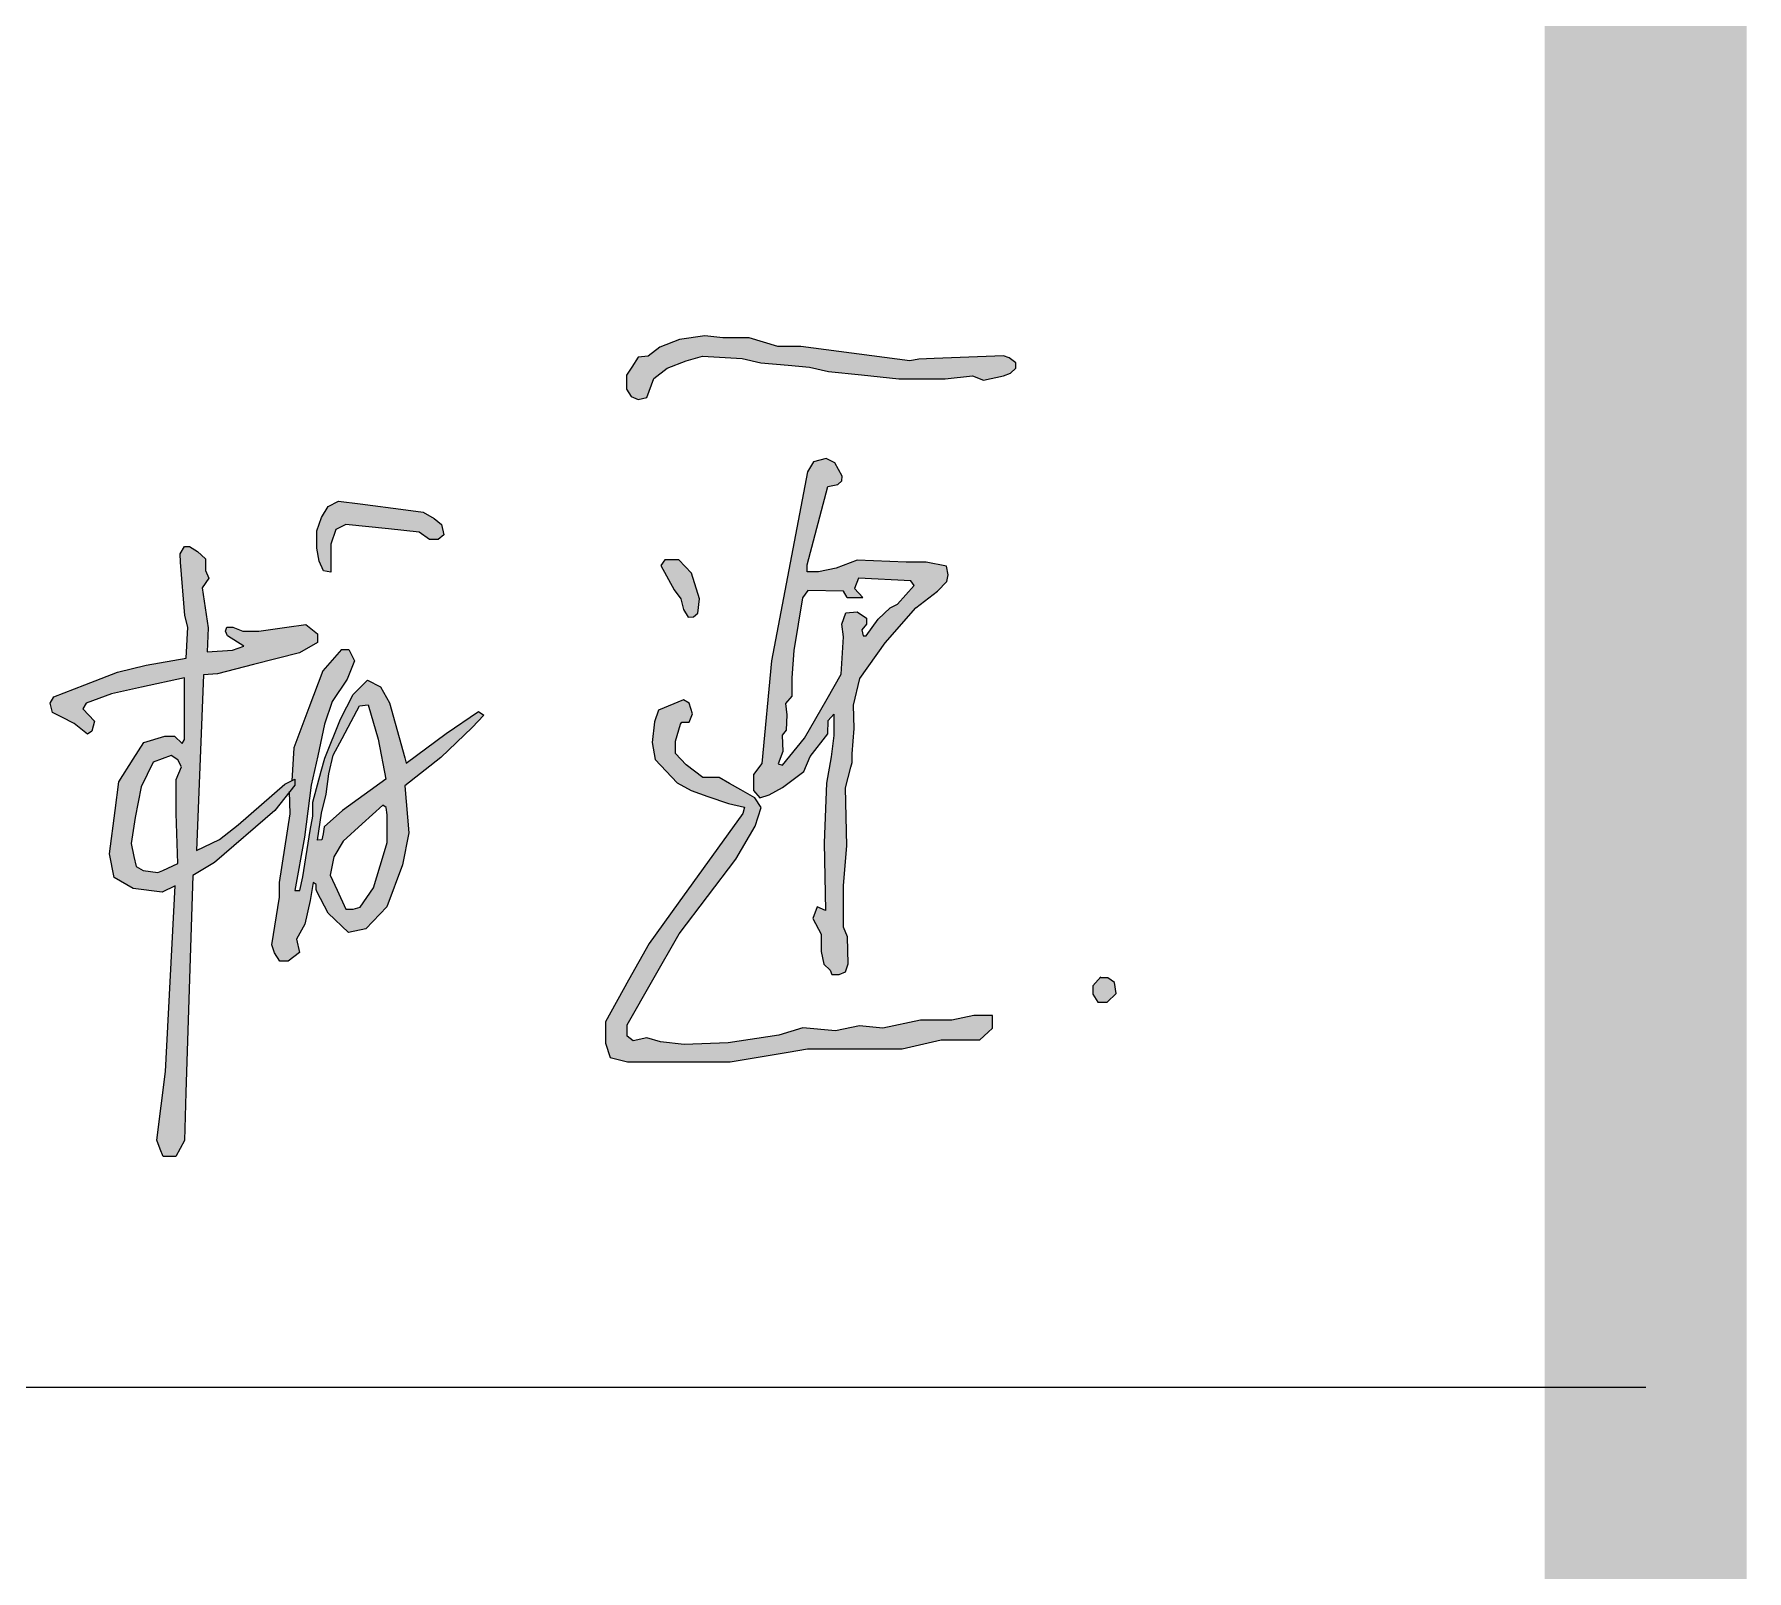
# Model space of a CAD drawing. Extents: x 33088 to 140010, y 13737 to 369010.
# Drawn here: x 119697 to 120968, y 105284 to 106424 of the extents above; entities that cross this region are included whole.
import ezdxf

# ---------------------------------------------------------------- set-up
doc = ezdxf.new("R2010")
doc.units = 0
doc.header["$LTSCALE"] = 1000
doc.header["$MEASUREMENT"] = 0
doc.layers.get('0').update_dxf_attribs({"linetype": 'CONTINUOUS'})
doc.layers.add('PUB_TITLE', color=4, linetype='CONTINUOUS')

msp = doc.modelspace()

# ---------------------------------------------------------------- hatches: boundary and pattern name
h = msp.add_hatch(color=256)
h.paths.add_polyline_path([(119821.5, 106013.1), (119826.5, 106020.2), (119824, 106025.9), (119824, 106034.7), (119818, 106040), (119812.1, 106043.8), (119808.2, 106043.8), (119805, 106038.3), (119805.4, 106032.2), (119808.5, 105992.6), (119810.7, 105983.9), (119809.5, 105960.8), (119779.8, 105955.7), (119758.6, 105950.4), (119734.3, 105941), (119711.2, 105932.1), (119708.6, 105927.6), (119710.4, 105920.6), (119717.3, 105917.1), (119726.5, 105912.3), (119736.2, 105904.4), (119739.6, 105906.7), (119741.5, 105914.1), (119732.7, 105923.3), (119735.3, 105927.5), (119754, 105934.5), (119776.4, 105939.4), (119808.3, 105946.3), (119808.3, 105900.6), (119806.7, 105897.6), (119800.8, 105903), (119793.8, 105903), (119778.2, 105898.2), (119770.2, 105885.8), (119759.5, 105869.2), (119756.8, 105847.8), (119752.6, 105815.6), (119756.2, 105798), (119770.2, 105789.9), (119791.8, 105787.1), (119801.5, 105791.9), (119794.3, 105654.2), (119787.7, 105603.1), (119790.3, 105596.4), (119792.4, 105591), (119801.8, 105591), (119808.2, 105603), (119809.3, 105638.4), (119814.6, 105799.5), (119830.5, 105809.2), (119875.3, 105847.9), (119890.2, 105866.6), (119890.2, 105871), (119882.8, 105867.4), (119848.2, 105837.1), (119834.3, 105826.3), (119817.3, 105818.1), (119822.5, 105948.4), (119832.7, 105949.3), (119859.5, 105956.1), (119893.8, 105964.8), (119907.1, 105972.6), (119907.1, 105979), (119898.5, 105985.8), (119884.4, 105983.8), (119863.4, 105980.8), (119851.7, 105980.8), (119844.3, 105983.8), (119839.7, 105983.8), (119838.8, 105980.8), (119840.3, 105977.5), (119852.3, 105969.8), (119844, 105966.7), (119825.1, 105965.6), (119825.8, 105983.4)])
h.paths.add_polyline_path([(119798.3, 105888.7), (119803.4, 105885.4), (119806.1, 105880.2), (119802.1, 105870.8), (119802.1, 105845.6), (119803.4, 105808.5), (119792.1, 105803.4), (119788.4, 105801.9), (119777.5, 105803.4), (119772.3, 105806.3), (119770.8, 105813.6), (119768.8, 105823.3), (119771.7, 105842.5), (119776.1, 105865.5), (119785.1, 105883.8)], flags=16)
h.paths.add_polyline_path([(119993.6, 106064.6), (119985.6, 106069.3), (119972.7, 106070.9), (119938.8, 106075.4), (119922.6, 106077.5), (119914.9, 106073.4), (119910, 106065.3), (119906.6, 106055.3), (119906.6, 106042.5), (119908.4, 106033), (119911.6, 106025.7), (119916.9, 106024.8), (119916.9, 106036), (119916.9, 106045.5), (119920.6, 106056.4), (119928.2, 106060.2), (119959.9, 106056.8), (119982.5, 106054.3), (119990.3, 106048.9), (119996.7, 106048.9), (120001, 106052.4), (119999.2, 106060.2)])
h.paths.add_polyline_path([(119912.3, 105911.9), (119918, 105928.7), (119929.1, 105945.2), (119934.5, 105958.8), (119930.3, 105967.3), (119924.8, 105967.3), (119911.1, 105951.6), (119900.7, 105924.1), (119889.5, 105894.4), (119887.9, 105869.9), (119890.2, 105871), (119890.2, 105866.6), (119886.4, 105861.9), (119886.8, 105845.4), (119878.9, 105794.5), (119878.9, 105783.5), (119873.2, 105748.2), (119875.1, 105742.2), (119879.1, 105736), (119885.4, 105736), (119893.8, 105742.5), (119891.6, 105752.2), (119897.6, 105763.4), (119901.6, 105781.1), (119903.9, 105794.3), (119906, 105793), (119906, 105789.1), (119906.6, 105787.8), (119915.1, 105771.7), (119930.2, 105757.2), (119942.9, 105760.1), (119958.5, 105776.3), (119970.3, 105807.5), (119974.9, 105831.3), (119972, 105866.2), (119998.6, 105887.1), (120021.9, 105909.4), (120030.6, 105918.7), (120026.5, 105921.4), (120002.5, 105905), (119972.9, 105882.9), (119971.8, 105887), (119960.5, 105927.7), (119953.8, 105939.5), (119944.1, 105944.6), (119933.5, 105933.8), (119924.1, 105915.7), (119912.5, 105886.7), (119909.8, 105876.9), (119903.5, 105854), (119903.5, 105843.7), (119901.6, 105832.9), (119896.1, 105798.5), (119894, 105788.4), (119890.2, 105788.4), (119897.5, 105828), (119902.4, 105866.6), (119907.2, 105888.3)])
h.paths.add_polyline_path([(119925.3, 105901.3), (119932, 105913.8), (119938.2, 105925.5), (119944.8, 105926.3), (119952.1, 105900.7), (119957.7, 105871), (119925.6, 105847.8), (119912.1, 105835.6), (119911.2, 105830.5), (119910.4, 105826.1), (119907.1, 105825.8), (119910.1, 105845.9), (119913.5, 105859.9), (119915.4, 105875), (119918.7, 105888.9)], flags=16)
h.paths.add_polyline_path([(119955.7, 105851.7), (119958.1, 105850.1), (119958.9, 105844.5), (119958.9, 105824.1), (119956.1, 105815), (119948.7, 105790.3), (119938.7, 105776), (119933.5, 105774.5), (119928.2, 105774.5), (119921.6, 105788.8), (119916.5, 105799.8), (119919.2, 105813.5), (119926.2, 105825.1), (119940.3, 105837.8)], flags=16)
h.paths.add_polyline_path([(120193, 106185), (120222.5, 106183.4), (120236.3, 106180), (120256.5, 106178.3), (120272.3, 106176.9), (120286.6, 106173.7), (120311, 106171.1), (120338.7, 106168.3), (120373.1, 106168.3), (120393.4, 106170.4), (120401.5, 106167.3), (120416.4, 106170.4), (120421.6, 106172.3), (120425.5, 106176), (120425.5, 106180.2), (120420.7, 106183.7), (120416.5, 106185.2), (120364.9, 106183.2), (120353.6, 106182.7), (120346.9, 106181.5), (120266, 106192.2), (120249, 106192.2), (120227.7, 106198.7), (120208, 106198.7), (120194.7, 106200.2), (120175.8, 106197.3), (120161.2, 106191.8), (120152.7, 106185.1), (120145.3, 106184.2), (120140.5, 106176.8), (120136.6, 106170.9), (120136.6, 106160.5), (120140.1, 106155.1), (120145.3, 106152.8), (120151.7, 106154.4), (120156.9, 106168.4), (120166.8, 106176.2), (120180.8, 106181.6)])
h.paths.add_polyline_path([(120184.8, 106023.9), (120175.3, 106033.8), (120165, 106033.8), (120162, 106029.7), (120171.9, 106011.6), (120176.9, 106004.8), (120178.9, 105997), (120182.2, 105991.3), (120186.3, 105991.6), (120189.5, 105994.4), (120190.6, 106004.9)])
h.paths.add_polyline_path([(120285.9, 106088.4), (120293.5, 106089.8), (120296.4, 106092.5), (120296.6, 106096), (120291.3, 106105.8), (120284.7, 106109.2), (120275.4, 106106.7), (120270.9, 106099.2), (120244.2, 105959), (120236.9, 105882.6), (120230.8, 105874.5), (120230.8, 105862.7), (120235.6, 105857.3), (120242.5, 105859.5), (120252.3, 105864.8), (120268.3, 105876.8), (120272.9, 105887.8), (120286, 105904.7), (120286.3, 105914.6), (120290.4, 105919.2), (120290.4, 105903.6), (120288.6, 105887.7), (120285, 105868.1), (120283.2, 105823.8), (120284.3, 105773.6), (120278.1, 105776.4), (120274.9, 105767.7), (120281.1, 105756.1), (120281.1, 105743.1), (120283, 105733.8), (120287.8, 105729.4), (120289, 105726.1), (120294.5, 105726.1), (120299.2, 105728.1), (120301, 105734), (120300.7, 105754.1), (120297.7, 105761.3), (120297.7, 105792.2), (120300.1, 105821.7), (120299.2, 105864.6), (120303.2, 105879.9), (120304.1, 105883.5), (120304.1, 105890), (120305.5, 105908.8), (120305, 105926), (120309.9, 105945.9), (120328.6, 105972.2), (120351.3, 105998.2), (120367.4, 106010.5), (120374.5, 106017.7), (120375.4, 106022.7), (120374.1, 106029.1), (120359.1, 106032.1), (120344.3, 106032.1), (120307.9, 106033.5), (120292.1, 106027.6), (120279.1, 106025), (120270.7, 106025), (120270.7, 106030.1)])
h.paths.add_polyline_path([(120271.1, 106011), (120297.6, 106010.6), (120300.4, 106005.9), (120303.4, 106005.9), (120311.9, 106005.9), (120305.8, 106012.6), (120308.7, 106020.3), (120347.7, 106018.3), (120350, 106014.7), (120337.8, 106000.9), (120332.2, 105998.3), (120323.5, 105989.9), (120314.4, 105977.4), (120312.2, 105977.4), (120311.3, 105982), (120314.7, 105986.1), (120314.7, 105990.5), (120307.8, 105995.2), (120299.5, 105994.5), (120296.3, 105986.2), (120297.7, 105976.8), (120295.9, 105948.9), (120285.5, 105930.8), (120268.6, 105901.6), (120252.3, 105881.5), (120249.1, 105882.4), (120252.7, 105891.5), (120252.2, 105903.8), (120255.2, 105907.5), (120255.5, 105918.8), (120254.6, 105927.2), (120259.3, 105932.7), (120259.3, 105946.4), (120260.8, 105966.5), (120267.2, 106005.6)], flags=16)
h.paths.add_polyline_path([(120180.9, 105881.8), (120172.8, 105890.2), (120172.8, 105899.2), (120176.5, 105912), (120177.7, 105913.4), (120183.1, 105913.4), (120185.5, 105919.5), (120183, 105927.4), (120178.9, 105929.9), (120160.2, 105922.4), (120157.4, 105913.7), (120155.7, 105898.3), (120157.8, 105885.6), (120174.2, 105868.3), (120184.6, 105862.7), (120197, 105858.3), (120212.3, 105852.9), (120224.1, 105850.4), (120222.8, 105845.5), (120174.9, 105779), (120153.3, 105749.1), (120138.1, 105721.8), (120120.9, 105691), (120120.9, 105675.1), (120124.4, 105664.6), (120137.3, 105661.4), (120159.8, 105661.4), (120188.3, 105661.4), (120213.4, 105661.4), (120256.5, 105668.5), (120270.9, 105670.9), (120301.2, 105670.9), (120341.1, 105670.9), (120370.2, 105677.5), (120399, 105677.5), (120405, 105683.3), (120408.2, 105686.2), (120408.2, 105695.7), (120394.5, 105695.7), (120378.1, 105692.2), (120354.9, 105692.2), (120326.9, 105686.2), (120309.5, 105688), (120291.8, 105684.4), (120267.5, 105686.4), (120249.6, 105681), (120211.9, 105675.4), (120179.4, 105674.1), (120161.7, 105676.2), (120151.5, 105679), (120141.4, 105676.8), (120137.1, 105680.3), (120137.1, 105688.8), (120156.1, 105722.1), (120175.6, 105756.3), (120217.7, 105811.6), (120232.1, 105836.1), (120236.4, 105850), (120231.8, 105857.2), (120221.4, 105863.1), (120213.1, 105867.9), (120205.4, 105872.3), (120193.3, 105872.3)])
h.paths.add_polyline_path([(120498.8, 105720.1), (120494, 105723.7), (120488.2, 105723.7), (120482.9, 105717.6), (120482.9, 105711.5), (120486.4, 105705.5), (120493.4, 105705.5), (120500.2, 105712.1)])
h = msp.add_hatch(color=250)
h.paths.add_polyline_path([(120266, 106192.2), (120249, 106192.2), (120227.7, 106198.7), (120208, 106198.7), (120194.7, 106200.2), (120175.8, 106197.3), (120161.2, 106191.8), (120152.7, 106185.1), (120145.3, 106184.2), (120140.5, 106176.8), (120136.6, 106170.9), (120136.6, 106160.5), (120140.1, 106155.1), (120145.3, 106152.8), (120151.7, 106154.4), (120156.9, 106168.4), (120166.8, 106176.2), (120180.8, 106181.6), (120193, 106185), (120222.5, 106183.4), (120236.3, 106180), (120256.5, 106178.3), (120272.3, 106176.9), (120286.6, 106173.7), (120311, 106171.1), (120338.7, 106168.3), (120373.1, 106168.3), (120393.4, 106170.4), (120401.5, 106167.3), (120416.4, 106170.4), (120421.6, 106172.3), (120425.5, 106176), (120425.5, 106180.2), (120420.7, 106183.7), (120416.5, 106185.2), (120364.9, 106183.2), (120353.6, 106182.7), (120346.9, 106181.5)])
h.paths.add_polyline_path([(120293.5, 106089.8), (120296.4, 106092.5), (120296.6, 106096), (120291.3, 106105.8), (120284.7, 106109.2), (120275.4, 106106.7), (120270.9, 106099.2), (120244.2, 105959), (120236.9, 105882.6), (120230.8, 105874.5), (120230.8, 105862.7), (120235.6, 105857.3), (120242.5, 105859.5), (120252.3, 105864.8), (120268.3, 105876.8), (120272.9, 105887.8), (120286, 105904.7), (120286.3, 105914.6), (120290.4, 105919.2), (120290.4, 105903.6), (120288.6, 105887.7), (120285, 105868.1), (120283.2, 105823.8), (120284.3, 105773.6), (120278.1, 105776.4), (120274.9, 105767.7), (120281.1, 105756.1), (120281.1, 105743.1), (120283, 105733.8), (120287.8, 105729.4), (120289, 105726.1), (120294.5, 105726.1), (120299.2, 105728.1), (120301, 105734), (120300.7, 105754.1), (120297.7, 105761.3), (120297.7, 105792.2), (120300.1, 105821.7), (120299.2, 105864.6), (120303.2, 105879.9), (120304.1, 105883.5), (120304.1, 105890), (120305.5, 105908.8), (120305, 105926), (120309.9, 105945.9), (120328.6, 105972.2), (120351.3, 105998.2), (120367.4, 106010.5), (120374.5, 106017.7), (120375.4, 106022.7), (120374.1, 106029.1), (120359.1, 106032.1), (120344.3, 106032.1), (120307.9, 106033.5), (120292.1, 106027.6), (120279.1, 106025), (120270.7, 106025), (120270.7, 106030.1), (120285.9, 106088.4)])
h.paths.add_polyline_path([(120308.7, 106020.3), (120347.7, 106018.3), (120350, 106014.7), (120337.8, 106000.9), (120332.2, 105998.3), (120323.5, 105989.9), (120314.4, 105977.4), (120312.2, 105977.4), (120311.3, 105982), (120314.7, 105986.1), (120314.7, 105990.5), (120307.8, 105995.2), (120299.5, 105994.5), (120296.3, 105986.2), (120297.7, 105976.8), (120295.9, 105948.9), (120285.5, 105930.8), (120268.6, 105901.6), (120252.3, 105881.5), (120249.1, 105882.4), (120252.7, 105891.5), (120252.2, 105903.8), (120255.2, 105907.5), (120255.5, 105918.8), (120254.6, 105927.2), (120259.3, 105932.7), (120259.3, 105946.4), (120260.8, 105966.5), (120267.2, 106005.6), (120271.1, 106011), (120297.6, 106010.6), (120300.4, 106005.9), (120303.4, 106005.9), (120311.9, 106005.9), (120305.8, 106012.6)], flags=16)
h.paths.add_polyline_path([(120176.5, 105912), (120177.7, 105913.4), (120183.1, 105913.4), (120185.5, 105919.5), (120183, 105927.4), (120178.9, 105929.9), (120160.2, 105922.4), (120157.4, 105913.7), (120155.7, 105898.3), (120157.8, 105885.6), (120174.2, 105868.3), (120184.6, 105862.7), (120197, 105858.3), (120212.3, 105852.9), (120224.1, 105850.4), (120222.8, 105845.5), (120174.9, 105779), (120153.3, 105749.1), (120138.1, 105721.8), (120120.9, 105691), (120120.9, 105675.1), (120124.4, 105664.6), (120137.3, 105661.4), (120159.8, 105661.4), (120188.3, 105661.4), (120213.4, 105661.4), (120256.5, 105668.5), (120270.9, 105670.9), (120301.2, 105670.9), (120341.1, 105670.9), (120370.2, 105677.5), (120399, 105677.5), (120405, 105683.3), (120408.2, 105686.2), (120408.2, 105695.7), (120394.5, 105695.7), (120378.1, 105692.2), (120354.9, 105692.2), (120326.9, 105686.2), (120309.5, 105688), (120291.8, 105684.4), (120267.5, 105686.4), (120249.6, 105681), (120211.9, 105675.4), (120179.4, 105674.1), (120161.7, 105676.2), (120151.5, 105679), (120141.4, 105676.8), (120137.1, 105680.3), (120137.1, 105688.8), (120156.1, 105722.1), (120175.6, 105756.3), (120217.7, 105811.6), (120232.1, 105836.1), (120236.4, 105850), (120231.8, 105857.2), (120221.4, 105863.1), (120213.1, 105867.9), (120205.4, 105872.3), (120193.3, 105872.3), (120180.9, 105881.8), (120172.8, 105890.2), (120172.8, 105899.2)])
h.paths.add_polyline_path([(120184.8, 106023.9), (120175.3, 106033.8), (120165, 106033.8), (120162, 106029.7), (120171.9, 106011.6), (120176.9, 106004.8), (120178.9, 105997), (120182.2, 105991.3), (120186.3, 105991.6), (120189.5, 105994.4), (120190.6, 106004.9)])
h = msp.add_hatch(color=256)
h.paths.add_polyline_path([(120180.8, 106181.6), (120193, 106185), (120222.5, 106183.4), (120236.3, 106180), (120256.5, 106178.3), (120272.3, 106176.9), (120286.6, 106173.7), (120311, 106171.1), (120338.7, 106168.3), (120373.1, 106168.3), (120393.4, 106170.4), (120401.5, 106167.3), (120416.4, 106170.4), (120421.6, 106172.3), (120425.5, 106176), (120425.5, 106180.2), (120420.7, 106183.7), (120416.5, 106185.2), (120364.9, 106183.2), (120353.6, 106182.7), (120346.9, 106181.5), (120266, 106192.2), (120249, 106192.2), (120227.7, 106198.7), (120208, 106198.7), (120194.7, 106200.2), (120175.8, 106197.3), (120161.2, 106191.8), (120152.7, 106185.1), (120145.3, 106184.2), (120140.5, 106176.8), (120136.6, 106170.9), (120136.6, 106160.5), (120140.1, 106155.1), (120145.3, 106152.8), (120151.7, 106154.4), (120156.9, 106168.4), (120166.8, 106176.2)])
h.paths.add_polyline_path([(120184.8, 106023.9), (120175.3, 106033.8), (120165, 106033.8), (120162, 106029.7), (120171.9, 106011.6), (120176.9, 106004.8), (120178.9, 105997), (120182.2, 105991.3), (120186.3, 105991.6), (120189.5, 105994.4), (120190.6, 106004.9)])
h.paths.add_polyline_path([(120285.9, 106088.4), (120293.5, 106089.8), (120296.4, 106092.5), (120296.6, 106096), (120291.3, 106105.8), (120284.7, 106109.2), (120275.4, 106106.7), (120270.9, 106099.2), (120244.2, 105959), (120236.9, 105882.6), (120230.8, 105874.5), (120230.8, 105862.7), (120235.6, 105857.3), (120242.5, 105859.5), (120252.3, 105864.8), (120268.3, 105876.8), (120272.9, 105887.8), (120286, 105904.7), (120286.3, 105914.6), (120290.4, 105919.2), (120290.4, 105903.6), (120288.6, 105887.7), (120285, 105868.1), (120283.2, 105823.8), (120284.3, 105773.6), (120278.1, 105776.4), (120274.9, 105767.7), (120281.1, 105756.1), (120281.1, 105743.1), (120283, 105733.8), (120287.8, 105729.4), (120289, 105726.1), (120294.5, 105726.1), (120299.2, 105728.1), (120301, 105734), (120300.7, 105754.1), (120297.7, 105761.3), (120297.7, 105792.2), (120300.1, 105821.7), (120299.2, 105864.6), (120303.2, 105879.9), (120304.1, 105883.5), (120304.1, 105890), (120305.5, 105908.8), (120305, 105926), (120309.9, 105945.9), (120328.6, 105972.2), (120351.3, 105998.2), (120367.4, 106010.5), (120374.5, 106017.7), (120375.4, 106022.7), (120374.1, 106029.1), (120359.1, 106032.1), (120344.3, 106032.1), (120307.9, 106033.5), (120292.1, 106027.6), (120279.1, 106025), (120270.7, 106025), (120270.7, 106030.1)])
h.paths.add_polyline_path([(120271.1, 106011), (120297.6, 106010.6), (120300.4, 106005.9), (120303.4, 106005.9), (120311.9, 106005.9), (120305.8, 106012.6), (120308.7, 106020.3), (120347.7, 106018.3), (120350, 106014.7), (120337.8, 106000.9), (120332.2, 105998.3), (120323.5, 105989.9), (120314.4, 105977.4), (120312.2, 105977.4), (120311.3, 105982), (120314.7, 105986.1), (120314.7, 105990.5), (120307.8, 105995.2), (120299.5, 105994.5), (120296.3, 105986.2), (120297.7, 105976.8), (120295.9, 105948.9), (120285.5, 105930.8), (120268.6, 105901.6), (120252.3, 105881.5), (120249.1, 105882.4), (120252.7, 105891.5), (120252.2, 105903.8), (120255.2, 105907.5), (120255.5, 105918.8), (120254.6, 105927.2), (120259.3, 105932.7), (120259.3, 105946.4), (120260.8, 105966.5), (120267.2, 106005.6)], flags=16)
h.paths.add_polyline_path([(120172.8, 105899.2), (120176.5, 105912), (120177.7, 105913.4), (120183.1, 105913.4), (120185.5, 105919.5), (120183, 105927.4), (120178.9, 105929.9), (120160.2, 105922.4), (120157.4, 105913.7), (120155.7, 105898.3), (120157.8, 105885.6), (120174.2, 105868.3), (120184.6, 105862.7), (120197, 105858.3), (120212.3, 105852.9), (120224.1, 105850.4), (120222.8, 105845.5), (120174.9, 105779), (120153.3, 105749.1), (120138.1, 105721.8), (120120.9, 105691), (120120.9, 105675.1), (120124.4, 105664.6), (120137.3, 105661.4), (120159.8, 105661.4), (120188.3, 105661.4), (120213.4, 105661.4), (120256.5, 105668.5), (120270.9, 105670.9), (120301.2, 105670.9), (120341.1, 105670.9), (120370.2, 105677.5), (120399, 105677.5), (120405, 105683.3), (120408.2, 105686.2), (120408.2, 105695.7), (120394.5, 105695.7), (120378.1, 105692.2), (120354.9, 105692.2), (120326.9, 105686.2), (120309.5, 105688), (120291.8, 105684.4), (120267.5, 105686.4), (120249.6, 105681), (120211.9, 105675.4), (120179.4, 105674.1), (120161.7, 105676.2), (120151.5, 105679), (120141.4, 105676.8), (120137.1, 105680.3), (120137.1, 105688.8), (120156.1, 105722.1), (120175.6, 105756.3), (120217.7, 105811.6), (120232.1, 105836.1), (120236.4, 105850), (120231.8, 105857.2), (120221.4, 105863.1), (120213.1, 105867.9), (120205.4, 105872.3), (120193.3, 105872.3), (120180.9, 105881.8), (120172.8, 105890.2)])
h = msp.add_hatch(color=256)
h.paths.add_polyline_path([(119906.6, 106042.5), (119908.4, 106033), (119911.6, 106025.7), (119916.9, 106024.8), (119916.9, 106036), (119916.9, 106045.5), (119920.6, 106056.4), (119928.2, 106060.2), (119959.9, 106056.8), (119982.5, 106054.3), (119990.3, 106048.9), (119996.7, 106048.9), (120001, 106052.4), (119999.2, 106060.2), (119993.6, 106064.6), (119985.6, 106069.3), (119972.7, 106070.9), (119938.8, 106075.4), (119922.6, 106077.5), (119914.9, 106073.4), (119910, 106065.3), (119906.6, 106055.3)])
h.paths.add_polyline_path([(119878.9, 105783.5), (119873.2, 105748.2), (119875.1, 105742.2), (119879.1, 105736), (119885.4, 105736), (119893.8, 105742.5), (119891.6, 105752.2), (119897.6, 105763.4), (119901.6, 105781.1), (119903.9, 105794.3), (119906, 105793), (119906, 105789.1), (119906.6, 105787.8), (119915.1, 105771.7), (119930.2, 105757.2), (119942.9, 105760.1), (119958.5, 105776.3), (119970.3, 105807.5), (119974.9, 105831.3), (119972, 105866.2), (119998.6, 105887.1), (120021.9, 105909.4), (120030.6, 105918.7), (120026.5, 105921.4), (120002.5, 105905), (119972.9, 105882.9), (119971.8, 105887), (119960.5, 105927.7), (119953.8, 105939.5), (119944.1, 105944.6), (119933.5, 105933.8), (119924.1, 105915.7), (119912.5, 105886.7), (119909.8, 105876.9), (119903.5, 105854), (119903.5, 105843.7), (119901.6, 105832.9), (119896.1, 105798.5), (119894, 105788.4), (119890.2, 105788.4), (119897.5, 105828), (119902.4, 105866.6), (119907.2, 105888.3), (119912.3, 105911.9), (119918, 105928.7), (119929.1, 105945.2), (119934.5, 105958.8), (119930.3, 105967.3), (119924.8, 105967.3), (119911.1, 105951.6), (119900.7, 105924.1), (119889.5, 105894.4), (119887.9, 105869.9), (119890.2, 105871), (119890.2, 105866.6), (119886.4, 105861.9), (119886.8, 105845.4), (119878.9, 105794.5)])
h.paths.add_polyline_path([(119907.1, 105825.8), (119910.1, 105845.9), (119913.5, 105859.9), (119915.4, 105875), (119918.7, 105888.9), (119925.3, 105901.3), (119932, 105913.8), (119938.2, 105925.5), (119944.8, 105926.3), (119952.1, 105900.7), (119957.7, 105871), (119925.6, 105847.8), (119912.1, 105835.6), (119911.2, 105830.5), (119910.4, 105826.1)], flags=16)
h.paths.add_polyline_path([(119916.5, 105799.8), (119919.2, 105813.5), (119926.2, 105825.1), (119940.3, 105837.8), (119957.7, 105853.4), (119958.9, 105844.5), (119958.9, 105824.1), (119956.1, 105815), (119948.7, 105790.3), (119937.7, 105774.5), (119928.2, 105774.5), (119921.6, 105788.8)], flags=16)
for color, points in [(250, [(119993.6, 106064.6), (119985.6, 106069.3), (119972.7, 106070.9), (119938.8, 106075.4), (119922.6, 106077.5), (119914.9, 106073.4), (119910, 106065.3), (119906.6, 106055.3), (119906.6, 106042.5), (119908.4, 106033), (119911.6, 106025.7), (119916.9, 106024.8), (119916.9, 106036), (119916.9, 106045.5), (119920.6, 106056.4), (119928.2, 106060.2), (119959.9, 106056.8), (119982.5, 106054.3), (119990.3, 106048.9), (119996.7, 106048.9), (120001, 106052.4), (119999.2, 106060.2)]), (256, [(119906.6, 106042.5), (119908.4, 106033), (119911.6, 106025.7), (119916.9, 106024.8), (119916.9, 106036), (119916.9, 106045.5), (119920.6, 106056.4), (119928.2, 106060.2), (119959.9, 106056.8), (119982.5, 106054.3), (119990.3, 106048.9), (119996.7, 106048.9), (120001, 106052.4), (119999.2, 106060.2), (119993.6, 106064.6), (119985.6, 106069.3), (119972.7, 106070.9), (119938.8, 106075.4), (119922.6, 106077.5), (119914.9, 106073.4), (119910, 106065.3), (119906.6, 106055.3)]), (250, [(120498.8, 105720.1), (120494, 105723.7), (120488.2, 105723.7), (120482.9, 105717.6), (120482.9, 105711.5), (120486.4, 105705.5), (120493.4, 105705.5), (120500.2, 105712.1)]), (256, [(120494, 105723.7), (120488.2, 105723.7), (120482.9, 105717.6), (120482.9, 105711.5), (120486.4, 105705.5), (120493.4, 105705.5), (120500.2, 105712.1), (120498.8, 105720.1)])]:
    msp.add_hatch(color=color).paths.add_polyline_path(points)
h = msp.add_hatch(color=250)
h.paths.add_polyline_path([(119821.5, 106013.1), (119826.5, 106020.2), (119824, 106025.9), (119824, 106034.7), (119818, 106040), (119812.1, 106043.8), (119808.2, 106043.8), (119805, 106038.3), (119805.4, 106032.2), (119808.5, 105992.6), (119810.7, 105983.9), (119809.5, 105960.8), (119779.8, 105955.7), (119758.6, 105950.4), (119734.3, 105941), (119711.2, 105932.1), (119708.6, 105927.6), (119710.4, 105920.6), (119717.3, 105917.1), (119726.5, 105912.3), (119736.2, 105904.4), (119739.6, 105906.7), (119741.5, 105914.1), (119732.7, 105923.3), (119735.3, 105927.5), (119754, 105934.5), (119776.4, 105939.4), (119808.3, 105946.3), (119808.3, 105900.6), (119806.7, 105897.6), (119800.8, 105903), (119793.8, 105903), (119778.2, 105898.2), (119770.2, 105885.8), (119759.5, 105869.2), (119756.8, 105847.8), (119752.6, 105815.6), (119756.2, 105798), (119770.2, 105789.9), (119791.8, 105787.1), (119801.5, 105791.9), (119794.3, 105654.2), (119787.7, 105603.1), (119790.3, 105596.4), (119792.4, 105591), (119801.8, 105591), (119808.2, 105603), (119809.3, 105638.4), (119814.6, 105799.5), (119830.5, 105809.2), (119875.3, 105847.9), (119890.2, 105866.6), (119890.2, 105871), (119882.8, 105867.4), (119848.2, 105837.1), (119834.3, 105826.3), (119817.3, 105818.1), (119822.5, 105948.4), (119832.7, 105949.3), (119859.5, 105956.1), (119893.8, 105964.8), (119907.1, 105972.6), (119907.1, 105979), (119898.5, 105985.8), (119884.4, 105983.8), (119863.4, 105980.8), (119851.7, 105980.8), (119844.3, 105983.8), (119839.7, 105983.8), (119838.8, 105980.8), (119840.3, 105977.5), (119852.3, 105969.8), (119844, 105966.7), (119825.1, 105965.6), (119825.8, 105983.4)])
h.paths.add_polyline_path([(119798.3, 105888.7), (119803.4, 105885.4), (119806.1, 105880.2), (119802.1, 105870.8), (119802.1, 105845.6), (119803.4, 105808.5), (119792.1, 105803.4), (119788.4, 105801.9), (119777.5, 105803.4), (119772.3, 105806.3), (119770.8, 105813.6), (119768.8, 105823.3), (119771.7, 105842.5), (119776.1, 105865.5), (119785.1, 105883.8)], flags=16)
h = msp.add_hatch(color=250)
h.paths.add_polyline_path([(119912.3, 105911.9), (119918, 105928.7), (119929.1, 105945.2), (119934.5, 105958.8), (119930.3, 105967.3), (119924.8, 105967.3), (119911.1, 105951.6), (119900.7, 105924.1), (119889.5, 105894.4), (119887.9, 105869.9), (119890.2, 105871), (119890.2, 105866.6), (119886.4, 105861.9), (119886.8, 105845.4), (119878.9, 105794.5), (119878.9, 105783.5), (119873.2, 105748.2), (119875.1, 105742.2), (119879.1, 105736), (119885.4, 105736), (119893.8, 105742.5), (119891.6, 105752.2), (119897.6, 105763.4), (119901.6, 105781.1), (119903.9, 105794.3), (119906, 105793), (119906, 105789.1), (119906.6, 105787.8), (119915.1, 105771.7), (119930.2, 105757.2), (119942.9, 105760.1), (119958.5, 105776.3), (119970.3, 105807.5), (119974.9, 105831.3), (119972, 105866.2), (119998.6, 105887.1), (120021.9, 105909.4), (120030.6, 105918.7), (120026.5, 105921.4), (120002.5, 105905), (119972.9, 105882.9), (119971.8, 105887), (119960.5, 105927.7), (119953.8, 105939.5), (119944.1, 105944.6), (119933.5, 105933.8), (119924.1, 105915.7), (119912.5, 105886.7), (119909.8, 105876.9), (119903.5, 105854), (119903.5, 105843.7), (119901.6, 105832.9), (119896.1, 105798.5), (119894, 105788.4), (119890.2, 105788.4), (119897.5, 105828), (119902.4, 105866.6), (119907.2, 105888.3)])
h.paths.add_polyline_path([(119925.3, 105901.3), (119932, 105913.8), (119938.2, 105925.5), (119944.8, 105926.3), (119952.1, 105900.7), (119957.7, 105871), (119925.6, 105847.8), (119912.1, 105835.6), (119911.2, 105830.5), (119910.4, 105826.1), (119907.1, 105825.8), (119910.1, 105845.9), (119913.5, 105859.9), (119915.4, 105875), (119918.7, 105888.9)], flags=16)
h.paths.add_polyline_path([(119955.7, 105851.7), (119958.1, 105850.1), (119958.9, 105844.5), (119958.9, 105824.1), (119956.1, 105815), (119948.7, 105790.3), (119938.7, 105776), (119933.5, 105774.5), (119928.2, 105774.5), (119921.6, 105788.8), (119916.5, 105799.8), (119919.2, 105813.5), (119926.2, 105825.1), (119940.3, 105837.8)], flags=16)

# ---------------------------------------------------------------- linework, layer by layer
for p, q in [((120175.8, 106197.3), (120161.2, 106191.8)), ((120194.7, 106200.2), (120175.8, 106197.3)), ((120208, 106198.7), (120194.7, 106200.2)), ((120227.7, 106198.7), (120208, 106198.7)), ((120249, 106192.2), (120227.7, 106198.7)), ((120145.3, 106184.2), (120140.5, 106176.8)), ((120152.7, 106185.1), (120145.3, 106184.2)), ((120161.2, 106191.8), (120152.7, 106185.1)), ((120166.8, 106176.2), (120180.8, 106181.6)), ((120180.8, 106181.6), (120193, 106185)), ((120193, 106185), (120222.5, 106183.4)), ((120222.5, 106183.4), (120236.3, 106180)), ((120236.3, 106180), (120256.5, 106178.3)), ((120266, 106192.2), (120249, 106192.2)), ((120346.9, 106181.5), (120266, 106192.2)), ((120353.6, 106182.7), (120346.9, 106181.5)), ((120364.9, 106183.2), (120353.6, 106182.7)), ((120416.5, 106185.2), (120364.9, 106183.2)), ((120420.7, 106183.7), (120416.5, 106185.2)), ((120425.5, 106180.2), (120420.7, 106183.7)), ((120425.5, 106176), (120425.5, 106180.2)), ((120140.5, 106176.8), (120136.6, 106170.9)), ((120136.6, 106170.9), (120136.6, 106160.5)), ((120151.7, 106154.4), (120156.9, 106168.4)), ((120156.9, 106168.4), (120166.8, 106176.2)), ((120256.5, 106178.3), (120272.3, 106176.9)), ((120272.3, 106176.9), (120286.6, 106173.7)), ((120286.6, 106173.7), (120311, 106171.1)), ((120311, 106171.1), (120338.7, 106168.3)), ((120338.7, 106168.3), (120373.1, 106168.3)), ((120373.1, 106168.3), (120393.4, 106170.4)), ((120393.4, 106170.4), (120401.5, 106167.3)), ((120401.5, 106167.3), (120416.4, 106170.4)), ((120416.4, 106170.4), (120421.6, 106172.3)), ((120421.6, 106172.3), (120425.5, 106176)), ((120136.6, 106160.5), (120140.1, 106155.1)), ((120140.1, 106155.1), (120145.3, 106152.8)), ((120145.3, 106152.8), (120151.7, 106154.4)), ((120275.4, 106106.7), (120270.9, 106099.2)), ((120284.7, 106109.2), (120275.4, 106106.7)), ((120291.3, 106105.8), (120284.7, 106109.2)), ((120296.6, 106096), (120291.3, 106105.8)), ((120270.9, 106099.2), (120244.2, 105959)), ((120293.5, 106089.8), (120296.4, 106092.5)), ((120296.4, 106092.5), (120296.6, 106096)), ((120270.7, 106030.1), (120285.9, 106088.4)), ((120285.9, 106088.4), (120293.5, 106089.8)), ((119906.6, 106055.3), (119910, 106065.3)), ((119910, 106065.3), (119914.9, 106073.4)), ((119914.9, 106073.4), (119922.6, 106077.5)), ((119922.6, 106077.5), (119938.8, 106075.4)), ((119938.8, 106075.4), (119972.7, 106070.9)), ((119972.7, 106070.9), (119985.6, 106069.3)), ((119985.6, 106069.3), (119993.6, 106064.6)), ((119906.6, 106042.5), (119906.6, 106055.3)), ((119920.6, 106056.4), (119916.9, 106045.5)), ((119928.2, 106060.2), (119920.6, 106056.4)), ((119959.9, 106056.8), (119928.2, 106060.2)), ((119982.5, 106054.3), (119959.9, 106056.8)), ((119990.3, 106048.9), (119982.5, 106054.3)), ((119993.6, 106064.6), (119999.2, 106060.2)), ((120001, 106052.4), (119996.7, 106048.9)), ((119999.2, 106060.2), (120001, 106052.4)), ((119805, 106038.3), (119808.2, 106043.8)), ((119808.2, 106043.8), (119812.1, 106043.8)), ((119812.1, 106043.8), (119818, 106040)), ((119818, 106040), (119824, 106034.7)), ((119908.4, 106033), (119906.6, 106042.5)), ((119916.9, 106045.5), (119916.9, 106036)), ((119996.7, 106048.9), (119990.3, 106048.9)), ((119805.4, 106032.2), (119805, 106038.3)), ((119808.5, 105992.6), (119805.4, 106032.2)), ((119824, 106034.7), (119824, 106025.9)), ((119911.6, 106025.7), (119908.4, 106033)), ((119916.9, 106036), (119916.9, 106024.8)), ((120165, 106033.8), (120162, 106029.7)), ((120162, 106029.7), (120171.9, 106011.6)), ((120175.3, 106033.8), (120165, 106033.8)), ((120184.8, 106023.9), (120175.3, 106033.8)), ((120270.7, 106025), (120270.7, 106030.1)), ((120292.1, 106027.6), (120279.1, 106025)), ((120307.9, 106033.5), (120292.1, 106027.6)), ((120344.3, 106032.1), (120307.9, 106033.5)), ((120359.1, 106032.1), (120344.3, 106032.1)), ((120374.1, 106029.1), (120359.1, 106032.1)), ((120375.4, 106022.7), (120374.1, 106029.1)), ((119826.5, 106020.2), (119821.5, 106013.1)), ((119824, 106025.9), (119826.5, 106020.2)), ((119916.9, 106024.8), (119911.6, 106025.7)), ((120190.6, 106004.9), (120184.8, 106023.9)), ((120279.1, 106025), (120270.7, 106025)), ((120308.7, 106020.3), (120305.8, 106012.6)), ((120347.7, 106018.3), (120308.7, 106020.3)), ((120337.8, 106000.9), (120350, 106014.7)), ((120350, 106014.7), (120347.7, 106018.3)), ((120367.4, 106010.5), (120374.5, 106017.7)), ((120374.5, 106017.7), (120375.4, 106022.7)), ((119821.5, 106013.1), (119825.8, 105983.4)), ((120171.9, 106011.6), (120176.9, 106004.8)), ((120176.9, 106004.8), (120178.9, 105997)), ((120189.5, 105994.4), (120190.6, 106004.9)), ((120267.2, 106005.6), (120260.8, 105966.5)), ((120271.1, 106011), (120267.2, 106005.6)), ((120297.6, 106010.6), (120271.1, 106011)), ((120300.4, 106005.9), (120297.6, 106010.6)), ((120300.4, 106005.9), (120303.4, 106005.9)), ((120303.4, 106005.9), (120311.9, 106005.9)), ((120311.9, 106005.9), (120305.8, 106012.6)), ((120351.3, 105998.2), (120367.4, 106010.5)), ((119810.7, 105983.9), (119808.5, 105992.6)), ((120178.9, 105997), (120182.2, 105991.3)), ((120182.2, 105991.3), (120186.3, 105991.6)), ((120186.3, 105991.6), (120189.5, 105994.4)), ((120296.3, 105986.2), (120299.5, 105994.5)), ((120299.5, 105994.5), (120307.8, 105995.2)), ((120307.8, 105995.2), (120314.7, 105990.5)), ((120314.4, 105977.4), (120323.5, 105989.9)), ((120314.7, 105990.5), (120314.7, 105986.1)), ((120323.5, 105989.9), (120332.2, 105998.3)), ((120328.6, 105972.2), (120351.3, 105998.2)), ((120332.2, 105998.3), (120337.8, 106000.9)), ((119809.5, 105960.8), (119810.7, 105983.9)), ((119825.8, 105983.4), (119825.1, 105965.6)), ((119838.8, 105980.8), (119839.7, 105983.8)), ((119840.3, 105977.5), (119838.8, 105980.8)), ((119839.7, 105983.8), (119844.3, 105983.8)), ((119852.3, 105969.8), (119840.3, 105977.5)), ((119844.3, 105983.8), (119851.7, 105980.8)), ((119851.7, 105980.8), (119863.4, 105980.8)), ((119863.4, 105980.8), (119884.4, 105983.8)), ((119884.4, 105983.8), (119898.5, 105985.8)), ((119898.5, 105985.8), (119907.1, 105979)), ((119907.1, 105979), (119907.1, 105972.6)), ((120295.9, 105948.9), (120297.7, 105976.8)), ((120297.7, 105976.8), (120296.3, 105986.2)), ((120314.7, 105986.1), (120311.3, 105982)), ((120311.3, 105982), (120312.2, 105977.4)), ((120312.2, 105977.4), (120314.4, 105977.4)), ((119825.1, 105965.6), (119844, 105966.7)), ((119844, 105966.7), (119852.3, 105969.8)), ((119893.8, 105964.8), (119859.5, 105956.1)), ((119907.1, 105972.6), (119893.8, 105964.8)), ((119924.8, 105967.3), (119911.1, 105951.6)), ((119924.8, 105967.3), (119930.3, 105967.3)), ((119930.3, 105967.3), (119934.5, 105958.8)), ((120260.8, 105966.5), (120259.3, 105946.4)), ((120309.9, 105945.9), (120328.6, 105972.2)), ((119758.6, 105950.4), (119779.8, 105955.7)), ((119779.8, 105955.7), (119809.5, 105960.8)), ((119859.5, 105956.1), (119832.7, 105949.3)), ((119911.1, 105951.6), (119900.7, 105924.1)), ((119934.5, 105958.8), (119929.1, 105945.2)), ((120244.2, 105959), (120236.9, 105882.6)), ((119711.2, 105932.1), (119734.3, 105941)), ((119734.3, 105941), (119758.6, 105950.4)), ((119776.4, 105939.4), (119754, 105934.5)), ((119808.3, 105946.3), (119776.4, 105939.4)), ((119808.3, 105900.6), (119808.3, 105946.3)), ((119822.5, 105948.4), (119817.3, 105818.1)), ((119832.7, 105949.3), (119822.5, 105948.4)), ((119929.1, 105945.2), (119918, 105928.7)), ((119933.5, 105933.8), (119944.1, 105944.6)), ((119944.1, 105944.6), (119953.8, 105939.5)), ((119953.8, 105939.5), (119960.5, 105927.7)), ((120259.3, 105946.4), (120259.3, 105932.7)), ((120285.5, 105930.8), (120295.9, 105948.9)), ((120305, 105926), (120309.9, 105945.9)), ((119708.6, 105927.6), (119711.2, 105932.1)), ((119710.4, 105920.6), (119708.6, 105927.6)), ((119735.3, 105927.5), (119732.7, 105923.3)), ((119754, 105934.5), (119735.3, 105927.5)), ((119918, 105928.7), (119912.3, 105911.9)), ((119924.1, 105915.7), (119933.5, 105933.8)), ((119932, 105913.8), (119938.2, 105925.5)), ((119938.2, 105925.5), (119944.8, 105926.3)), ((119944.8, 105926.3), (119952.1, 105900.7)), ((119960.5, 105927.7), (119971.8, 105887)), ((120178.9, 105929.9), (120160.2, 105922.4)), ((120183, 105927.4), (120178.9, 105929.9)), ((120185.5, 105919.5), (120183, 105927.4)), ((120259.3, 105932.7), (120254.6, 105927.2)), ((120254.6, 105927.2), (120255.5, 105918.8)), ((120268.6, 105901.6), (120285.5, 105930.8)), ((120305.5, 105908.8), (120305, 105926)), ((119717.3, 105917.1), (119710.4, 105920.6)), ((119726.5, 105912.3), (119717.3, 105917.1)), ((119732.7, 105923.3), (119741.5, 105914.1)), ((119741.5, 105914.1), (119739.6, 105906.7)), ((119900.7, 105924.1), (119889.5, 105894.4)), ((119912.5, 105886.7), (119924.1, 105915.7)), ((119925.3, 105901.3), (119932, 105913.8)), ((120002.5, 105905), (120026.5, 105921.4)), ((120030.6, 105918.7), (120021.9, 105909.4)), ((120026.5, 105921.4), (120030.6, 105918.7)), ((120157.4, 105913.7), (120155.7, 105898.3)), ((120160.2, 105922.4), (120157.4, 105913.7)), ((120176.5, 105912), (120177.7, 105913.4)), ((120177.7, 105913.4), (120183.1, 105913.4)), ((120183.1, 105913.4), (120185.5, 105919.5)), ((120255.5, 105918.8), (120255.2, 105907.5)), ((120286, 105904.7), (120286.3, 105914.6)), ((120286.3, 105914.6), (120290.4, 105919.2)), ((120290.4, 105919.2), (120290.4, 105903.6)), ((119736.2, 105904.4), (119726.5, 105912.3)), ((119739.6, 105906.7), (119736.2, 105904.4)), ((119778.2, 105898.2), (119793.8, 105903)), ((119793.8, 105903), (119800.8, 105903)), ((119800.8, 105903), (119806.7, 105897.6)), ((119806.7, 105897.6), (119808.3, 105900.6)), ((119912.3, 105911.9), (119907.2, 105888.3)), ((119918.7, 105888.9), (119925.3, 105901.3)), ((119952.1, 105900.7), (119957.7, 105871)), ((119972.9, 105882.9), (120002.5, 105905)), ((120021.9, 105909.4), (119998.6, 105887.1)), ((120172.8, 105899.2), (120176.5, 105912)), ((120255.2, 105907.5), (120252.2, 105903.8)), ((120252.2, 105903.8), (120252.7, 105891.5)), ((120252.3, 105881.5), (120268.6, 105901.6)), ((120272.9, 105887.8), (120286, 105904.7)), ((120290.4, 105903.6), (120288.6, 105887.7)), ((120304.1, 105890), (120305.5, 105908.8)), ((119770.2, 105885.8), (119778.2, 105898.2)), ((119798.3, 105888.7), (119785.1, 105883.8)), ((119803.4, 105885.4), (119798.3, 105888.7)), ((119889.5, 105894.4), (119887.9, 105869.9)), ((119907.2, 105888.3), (119902.4, 105866.6)), ((119915.4, 105875), (119918.7, 105888.9)), ((119998.6, 105887.1), (119972, 105866.2)), ((120155.7, 105898.3), (120157.8, 105885.6)), ((120172.8, 105890.2), (120172.8, 105899.2)), ((120180.9, 105881.8), (120172.8, 105890.2)), ((120252.7, 105891.5), (120249.1, 105882.4)), ((120268.3, 105876.8), (120272.9, 105887.8)), ((120288.6, 105887.7), (120285, 105868.1)), ((120304.1, 105883.5), (120304.1, 105890)), ((119759.5, 105869.2), (119770.2, 105885.8)), ((119785.1, 105883.8), (119776.1, 105865.5)), ((119802.1, 105870.8), (119806.1, 105880.2)), ((119806.1, 105880.2), (119803.4, 105885.4)), ((119903.5, 105854), (119909.8, 105876.9)), ((119909.8, 105876.9), (119912.5, 105886.7)), ((119913.5, 105859.9), (119915.4, 105875)), ((119971.8, 105887), (119972.9, 105882.9)), ((120157.8, 105885.6), (120174.2, 105868.3)), ((120193.3, 105872.3), (120180.9, 105881.8)), ((120236.9, 105882.6), (120230.8, 105874.5)), ((120230.8, 105874.5), (120230.8, 105862.7)), ((120249.1, 105882.4), (120252.3, 105881.5)), ((120252.3, 105864.8), (120268.3, 105876.8)), ((120299.2, 105864.6), (120303.2, 105879.9)), ((120303.2, 105879.9), (120304.1, 105883.5)), ((119756.8, 105847.8), (119759.5, 105869.2)), ((119776.1, 105865.5), (119771.7, 105842.5)), ((119802.1, 105845.6), (119802.1, 105870.8)), ((119848.2, 105837.1), (119882.8, 105867.4)), ((119890.2, 105866.6), (119875.3, 105847.9)), ((119882.8, 105867.4), (119890.2, 105871)), ((119886.8, 105845.4), (119886.4, 105861.9)), ((119890.2, 105871), (119890.2, 105866.6)), ((119902.4, 105866.6), (119897.5, 105828)), ((119957.7, 105871), (119925.6, 105847.8)), ((119972, 105866.2), (119974.9, 105831.3)), ((120174.2, 105868.3), (120184.6, 105862.7)), ((120184.6, 105862.7), (120197, 105858.3)), ((120205.4, 105872.3), (120193.3, 105872.3)), ((120213.1, 105867.9), (120205.4, 105872.3)), ((120221.4, 105863.1), (120213.1, 105867.9)), ((120231.8, 105857.2), (120221.4, 105863.1)), ((120230.8, 105862.7), (120235.6, 105857.3)), ((120242.5, 105859.5), (120252.3, 105864.8)), ((120285, 105868.1), (120283.2, 105823.8)), ((120300.1, 105821.7), (120299.2, 105864.6)), ((119903.5, 105843.7), (119903.5, 105854)), ((119910.1, 105845.9), (119913.5, 105859.9)), ((119955.7, 105851.7), (119940.3, 105837.8)), ((119958.1, 105850.1), (119955.7, 105851.7)), ((119958.9, 105844.5), (119958.1, 105850.1)), ((120197, 105858.3), (120212.3, 105852.9)), ((120212.3, 105852.9), (120224.1, 105850.4)), ((120224.1, 105850.4), (120222.8, 105845.5)), ((120236.4, 105850), (120231.8, 105857.2)), ((120232.1, 105836.1), (120236.4, 105850)), ((120235.6, 105857.3), (120242.5, 105859.5)), ((119752.6, 105815.6), (119756.8, 105847.8)), ((119771.7, 105842.5), (119768.8, 105823.3)), ((119803.4, 105808.5), (119802.1, 105845.6)), ((119875.3, 105847.9), (119830.5, 105809.2)), ((119834.3, 105826.3), (119848.2, 105837.1)), ((119878.9, 105794.5), (119886.8, 105845.4)), ((119901.6, 105832.9), (119903.5, 105843.7)), ((119907.1, 105825.8), (119910.1, 105845.9)), ((119925.6, 105847.8), (119912.1, 105835.6)), ((119940.3, 105837.8), (119926.2, 105825.1)), ((119958.9, 105824.1), (119958.9, 105844.5)), ((120222.8, 105845.5), (120174.9, 105779)), ((119817.3, 105818.1), (119834.3, 105826.3)), ((119897.5, 105828), (119890.2, 105788.4)), ((119896.1, 105798.5), (119901.6, 105832.9)), ((119910.4, 105826.1), (119907.1, 105825.8)), ((119911.2, 105830.5), (119910.4, 105826.1)), ((119912.1, 105835.6), (119911.2, 105830.5)), ((119926.2, 105825.1), (119919.2, 105813.5)), ((119956.1, 105815), (119958.9, 105824.1)), ((119974.9, 105831.3), (119970.3, 105807.5)), ((120217.7, 105811.6), (120232.1, 105836.1)), ((120283.2, 105823.8), (120284.3, 105773.6)), ((119756.2, 105798), (119752.6, 105815.6)), ((119768.8, 105823.3), (119770.8, 105813.6)), ((119770.8, 105813.6), (119772.3, 105806.3)), ((119919.2, 105813.5), (119916.5, 105799.8)), ((119948.7, 105790.3), (119956.1, 105815)), ((120175.6, 105756.3), (120217.7, 105811.6)), ((120297.7, 105792.2), (120300.1, 105821.7)), ((119772.3, 105806.3), (119777.5, 105803.4)), ((119777.5, 105803.4), (119788.4, 105801.9)), ((119788.4, 105801.9), (119792.1, 105803.4)), ((119792.1, 105803.4), (119803.4, 105808.5)), ((119814.6, 105799.5), (119809.3, 105638.4)), ((119830.5, 105809.2), (119814.6, 105799.5)), ((119894, 105788.4), (119896.1, 105798.5)), ((119916.5, 105799.8), (119921.6, 105788.8)), ((119970.3, 105807.5), (119958.5, 105776.3)), ((119770.2, 105789.9), (119756.2, 105798)), ((119791.8, 105787.1), (119770.2, 105789.9)), ((119801.5, 105791.9), (119791.8, 105787.1)), ((119794.3, 105654.2), (119801.5, 105791.9)), ((119878.9, 105783.5), (119878.9, 105794.5)), ((119890.2, 105788.4), (119894, 105788.4)), ((119903.9, 105794.3), (119901.6, 105781.1)), ((119906, 105793), (119903.9, 105794.3)), ((119906, 105789.1), (119906, 105793)), ((119906.6, 105787.8), (119906, 105789.1)), ((119915.1, 105771.7), (119906.6, 105787.8)), ((119921.6, 105788.8), (119928.2, 105774.5)), ((119938.7, 105776), (119948.7, 105790.3)), ((120297.7, 105761.3), (120297.7, 105792.2)), ((119873.2, 105748.2), (119878.9, 105783.5)), ((119901.6, 105781.1), (119897.6, 105763.4)), ((119928.2, 105774.5), (119933.5, 105774.5)), ((119933.5, 105774.5), (119938.7, 105776)), ((119958.5, 105776.3), (119942.9, 105760.1)), ((120174.9, 105779), (120153.3, 105749.1)), ((120278.1, 105776.4), (120274.9, 105767.7)), ((120284.3, 105773.6), (120278.1, 105776.4)), ((119897.6, 105763.4), (119891.6, 105752.2)), ((119930.2, 105757.2), (119915.1, 105771.7)), ((119942.9, 105760.1), (119930.2, 105757.2)), ((120274.9, 105767.7), (120281.1, 105756.1)), ((120300.7, 105754.1), (120297.7, 105761.3)), ((119875.1, 105742.2), (119873.2, 105748.2)), ((119891.6, 105752.2), (119893.8, 105742.5)), ((120153.3, 105749.1), (120138.1, 105721.8)), ((120156.1, 105722.1), (120175.6, 105756.3)), ((120281.1, 105756.1), (120281.1, 105743.1)), ((120301, 105734), (120300.7, 105754.1)), ((119879.1, 105736), (119875.1, 105742.2)), ((119885.4, 105736), (119879.1, 105736)), ((119893.8, 105742.5), (119885.4, 105736)), ((120281.1, 105743.1), (120283, 105733.8)), ((120138.1, 105721.8), (120120.9, 105691)), ((120137.1, 105688.8), (120156.1, 105722.1)), ((120283, 105733.8), (120287.8, 105729.4)), ((120287.8, 105729.4), (120289, 105726.1)), ((120289, 105726.1), (120294.5, 105726.1)), ((120294.5, 105726.1), (120299.2, 105728.1)), ((120299.2, 105728.1), (120301, 105734)), ((120488.7, 105724.4), (120482.9, 105717.6)), ((120494, 105723.7), (120488.2, 105723.7)), ((120498.8, 105720.1), (120494, 105723.7)), ((120482.9, 105717.6), (120482.9, 105711.5)), ((120482.9, 105711.5), (120486.4, 105705.5)), ((120493.4, 105705.5), (120500.2, 105712.1)), ((120500.2, 105712.1), (120498.8, 105720.1)), ((120486.4, 105705.5), (120493.4, 105705.5)), ((120120.9, 105691), (120120.9, 105675.1)), ((120137.1, 105680.3), (120137.1, 105688.8)), ((120267.5, 105686.4), (120249.6, 105681)), ((120291.8, 105684.4), (120267.5, 105686.4)), ((120309.5, 105688), (120291.8, 105684.4)), ((120326.9, 105686.2), (120309.5, 105688)), ((120354.9, 105692.2), (120326.9, 105686.2)), ((120378.1, 105692.2), (120354.9, 105692.2)), ((120394.5, 105695.7), (120378.1, 105692.2)), ((120408.2, 105695.7), (120394.5, 105695.7)), ((120405, 105683.3), (120408.2, 105686.2)), ((120408.2, 105686.2), (120408.2, 105695.7)), ((120120.9, 105675.1), (120124.4, 105664.6)), ((120141.4, 105676.8), (120137.1, 105680.3)), ((120151.5, 105679), (120141.4, 105676.8)), ((120161.7, 105676.2), (120151.5, 105679)), ((120179.4, 105674.1), (120161.7, 105676.2)), ((120211.9, 105675.4), (120179.4, 105674.1)), ((120249.6, 105681), (120211.9, 105675.4)), ((120256.5, 105668.5), (120270.9, 105670.9)), ((120270.9, 105670.9), (120301.2, 105670.9)), ((120301.2, 105670.9), (120341.1, 105670.9)), ((120341.1, 105670.9), (120370.2, 105677.5)), ((120370.2, 105677.5), (120399, 105677.5)), ((120399, 105677.5), (120405, 105683.3)), ((120124.4, 105664.6), (120137.3, 105661.4)), ((120137.3, 105661.4), (120159.8, 105661.4)), ((120159.8, 105661.4), (120188.3, 105661.4)), ((120188.3, 105661.4), (120213.4, 105661.4)), ((120213.4, 105661.4), (120256.5, 105668.5)), ((119787.7, 105603.1), (119794.3, 105654.2)), ((119809.3, 105638.4), (119808.2, 105603)), ((119790.3, 105596.4), (119787.7, 105603.1)), ((119792.4, 105591), (119790.3, 105596.4)), ((119808.2, 105603), (119801.8, 105591)), ((119801.8, 105591), (119792.4, 105591))]:
    msp.add_line(p, q)
at = {"layer": 'PUB_TITLE', "color": 4}
msp.add_line((114843.4, 105419.8), (120893.4, 105419.8), dxfattribs=at)
at = {"layer": 'PUB_TITLE', "const_width": 150}
msp.add_lwpolyline([(37043.4, 83129.4), (120893.4, 83129.4), (120893.4, 143129.4), (37043.4, 143129.4)], close=True, dxfattribs=at)

doc.saveas('drawing.dxf')
